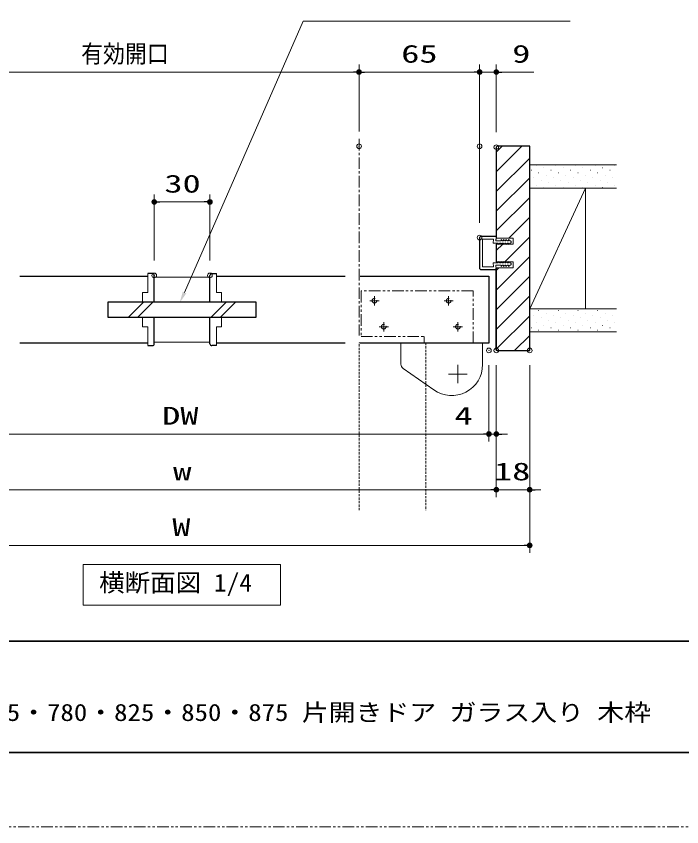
# Model space of a CAD drawing. Units: millimetres, scale not verified. Extents: x -1306 to 1306, y -607 to 607.
# Drawn here: x -695.2 to -336.3, y -594 to -157.4 of the extents above; entities that cross this region are included whole.
import ezdxf
from ezdxf.enums import TextEntityAlignment as Align

# ---------------------------------------------------------------- set-up
doc = ezdxf.new("R2010")
doc.units = ezdxf.units.MM
doc.header["$LTSCALE"] = 5
doc.header["$PDMODE"] = 32
doc.header["$PDSIZE"] = 2.5
for name, pattern in [('USER1', [2.5, 1.25, -0.25, 0.25, -0.25, 0.25, -0.25]), ('USER2', [0.375, 0.25, -0.125]), ('USER3', [2, 1.25, -0.25, 0.25, -0.25])]:
    doc.linetypes.add(name, pattern=pattern)
for name, color, linetype, lineweight in [('0-1_線(白)', 7, 'Continuous', 30), ('0-2_線(水)', 4, 'Continuous', 9), ('0-3_線(黄)', 2, 'Continuous', 15), ('0-6_寸法線', 3, 'Continuous', 13), ('0-7_0', 3, 'Continuous', 25), ('0-8_DEFPOINTS', 7, 'Continuous', 5), ('0-9_点線(黄)', 2, 'USER2', 15), ('0-A_ハッチング', 6, 'Continuous', 9), ('0-B_中心線', 3, 'USER3', 9), ('0-C_陰線', 1, 'USER1', 9), ('0-D_図面枠', 7, 'Continuous', 35)]:
    doc.layers.add(name, color=color, linetype=linetype, lineweight=lineweight)
doc.styles.add('ＭＳ ゴシック', font='')
doc.styles.get('ＭＳ ゴシック').set_extended_font_data('MS Gothic')

# ---------------------------------------------------------------- blocks, each defined once
blk = doc.blocks.new('_DOT')
at = {"layer": '0-7_0'}
blk.add_line((-2.5, 0), (-5, 0), dxfattribs=at)
for points in [[(0, 0), (-2.5, 0), (-2.48, 0.313)], [(0, 0), (-2.48, -0.313), (-2.5, 0)], [(0, 0), (-2.48, 0.313), (-2.421, 0.622)], [(0, 0), (-2.421, -0.622), (-2.48, -0.313)], [(0, 0), (-2.421, 0.622), (-2.324, 0.92)], [(0, 0), (-2.324, -0.92), (-2.421, -0.622)], [(0, 0), (-2.324, 0.92), (-2.191, 1.204)], [(0, 0), (-2.191, -1.204), (-2.324, -0.92)], [(0, 0), (-2.191, 1.204), (-2.023, 1.469)], [(0, 0), (-2.023, -1.469), (-2.191, -1.204)], [(0, 0), (-2.023, 1.469), (-1.822, 1.711)], [(0, 0), (-1.822, -1.711), (-2.023, -1.469)], [(0, 0), (-1.822, 1.711), (-1.594, 1.926)], [(0, 0), (-1.594, -1.926), (-1.822, -1.711)], [(0, 0), (-1.594, 1.926), (-1.34, 2.111)], [(0, 0), (-1.34, -2.111), (-1.594, -1.926)], [(0, 0), (-1.34, 2.111), (-1.064, 2.262)], [(0, 0), (-1.064, -2.262), (-1.34, -2.111)], [(0, 0), (-1.064, 2.262), (-0.773, 2.378)], [(0, 0), (-0.773, -2.378), (-1.064, -2.262)], [(0, 0), (-0.773, 2.378), (-0.468, 2.456)], [(0, 0), (-0.468, -2.456), (-0.773, -2.378)], [(0, 0), (-0.468, 2.456), (-0.157, 2.495)], [(0, 0), (-0.157, -2.495), (-0.468, -2.456)], [(0, 0), (-0.157, 2.495), (0.157, 2.495)], [(0, 0), (0.157, -2.495), (-0.157, -2.495)], [(0, 0), (0.157, 2.495), (0.468, 2.456)], [(0, 0), (0.468, 2.456), (0.773, 2.378)], [(0, 0), (0.773, 2.378), (1.064, 2.262)], [(0, 0), (1.064, 2.262), (1.34, 2.111)], [(0, 0), (1.34, 2.111), (1.594, 1.926)], [(0, 0), (1.594, 1.926), (1.822, 1.711)], [(0, 0), (1.822, 1.711), (2.023, 1.469)], [(0, 0), (2.023, 1.469), (2.191, 1.204)], [(0, 0), (2.191, 1.204), (2.324, 0.92)], [(0, 0), (2.324, 0.92), (2.421, 0.622)], [(0, 0), (2.421, 0.622), (2.48, 0.313)], [(0, 0), (2.48, 0.313), (2.5, 0)], [(0, 0), (0.468, -2.456), (0.157, -2.495)], [(0, 0), (0.773, -2.378), (0.468, -2.456)], [(0, 0), (1.064, -2.262), (0.773, -2.378)], [(0, 0), (1.34, -2.111), (1.064, -2.262)], [(0, 0), (1.594, -1.926), (1.34, -2.111)], [(0, 0), (1.822, -1.711), (1.594, -1.926)], [(0, 0), (2.023, -1.469), (1.822, -1.711)], [(0, 0), (2.191, -1.204), (2.023, -1.469)], [(0, 0), (2.324, -0.92), (2.191, -1.204)], [(0, 0), (2.421, -0.622), (2.324, -0.92)], [(0, 0), (2.48, -0.313), (2.421, -0.622)], [(0, 0), (2.5, 0), (2.48, -0.313)]]:
    blk.add_solid(points, dxfattribs=at)

msp = doc.modelspace()

# ---------------------------------------------------------------- linework, layer by layer
at = {"layer": '0-1_線(白)'}
for p, q in [((-435.82, -227.423), (-436.32, -227.923)), ((-436.32, -227.923), (-436.32, -276.923)), ((-418.32, -227.423), (-435.82, -227.423)), ((-418.32, -337.423), (-418.32, -227.423)), ((-436.32, -280.123), (-436.32, -289.723)), ((-621.769, -296.023), (-624.269, -296.023)), ((-589.769, -296.023), (-587.269, -296.023)), ((-436.32, -336.923), (-436.32, -292.923)), ((-436.32, -292.923), (-436.32, -336.923)), ((-693.294, -297.423), (-624.269, -297.423)), ((-620.769, -311.423), (-620.769, -297.023)), ((-590.769, -311.423), (-590.769, -297.023)), ((-587.269, -297.423), (-517.794, -297.423)), ((-509.794, -297.423), (-440.32, -297.423)), ((-440.32, -297.423), (-440.32, -333.423)), ((-620.769, -333.823), (-620.769, -319.423)), ((-590.769, -333.823), (-590.769, -319.423)), ((-624.269, -333.423), (-693.294, -333.423)), ((-624.269, -334.823), (-621.769, -334.823)), ((-587.269, -334.823), (-589.769, -334.823)), ((-517.794, -333.423), (-587.269, -333.423)), ((-440.32, -333.423), (-509.794, -333.423)), ((-436.32, -336.923), (-435.82, -337.423)), ((-435.82, -337.423), (-418.32, -337.423))]:
    msp.add_line(p, q, dxfattribs=at)
msp.add_lwpolyline([(-645.769, -311.423), (-645.769, -319.423), (-565.769, -319.423), (-565.769, -311.423)], close=True, dxfattribs=at)
for centre, start, end in [((-621.769, -297.023), 0, 90), ((-589.769, -297.023), 90, 180), ((-621.769, -333.823), 270, 0), ((-589.769, -333.823), 180, 270)]:
    msp.add_arc(centre, 1, start, end, dxfattribs=at)
at = {"layer": '0-2_線(水)'}
for p, q in [((-624.269, -296.023), (-624.269, -306.173)), ((-587.269, -296.023), (-587.269, -306.173)), ((-620.769, -297.923), (-590.769, -297.923)), ((-627.069, -306.173), (-627.069, -311.423)), ((-627.069, -306.173), (-624.269, -306.173)), ((-584.469, -306.173), (-587.269, -306.173)), ((-584.469, -306.173), (-584.469, -311.423)), ((-634.584, -319.423), (-626.584, -311.423)), ((-629.584, -319.423), (-621.584, -311.423)), ((-590.038, -319.423), (-582.038, -311.423)), ((-585.038, -319.423), (-577.038, -311.423)), ((-627.069, -319.423), (-627.069, -324.673)), ((-584.469, -319.423), (-584.469, -324.673)), ((-627.069, -324.673), (-624.269, -324.673)), ((-624.269, -324.673), (-624.269, -334.823)), ((-587.269, -324.673), (-587.269, -334.823)), ((-584.469, -324.673), (-587.269, -324.673)), ((-620.769, -332.923), (-590.769, -332.923)), ((-487.731, -344.869), (-487.731, -333.423)), ((-443.731, -333.423), (-443.731, -345.057)), ((-486.595, -347.053), (-469.961, -358.706)), ((-457.12, -345.123), (-457.12, -355.123)), ((-452.12, -350.123), (-462.12, -350.123))]:
    msp.add_line(p, q, dxfattribs=at)
for centre, radius, start, end in [((-485.064, -344.869), 2.667, 180, 234.98435), ((-460.398, -345.057), 16.667, 234.98435, 0)]:
    msp.add_arc(centre, radius, start, end, dxfattribs=at)
at = {"layer": '0-3_線(黄)'}
for p, q in [((-371.464, -237.423), (-418.32, -237.423)), ((-371.464, -249.923), (-418.32, -249.923)), ((-388.32, -249.923), (-418.32, -314.923)), ((-388.32, -249.923), (-388.319, -314.923)), ((-371.464, -314.923), (-418.32, -314.923)), ((-371.464, -327.423), (-418.32, -327.423))]:
    msp.add_line(p, q, dxfattribs=at)
msp.add_lwpolyline([(-659.035, -452.795), (-552.657, -452.795), (-552.657, -474.63), (-659.035, -474.63)], close=True, dxfattribs=at)
at = {"layer": '0-6_寸法線'}
for p, q in [((-762.319, -187.446), (-513.32, -187.446)), ((-510.32, -219.423), (-510.32, -183.446)), ((-510.32, -219.423), (-510.32, -183.446)), ((-507.32, -187.446), (-448.32, -187.446)), ((-448.32, -187.446), (-451.32, -187.446)), ((-445.32, -219.423), (-445.32, -183.446)), ((-445.32, -268.623), (-445.32, -183.446)), ((-445.32, -187.446), (-436.32, -187.446)), ((-436.32, -219.923), (-436.32, -183.446)), ((-433.32, -187.446), (-416.129, -187.446)), ((-620.769, -289.023), (-620.769, -253.423)), ((-617.769, -257.423), (-593.769, -257.423)), ((-590.769, -289.023), (-590.769, -253.423)), ((-445.32, -293.223), (-445.32, -276.623)), ((-445.17, -293.223), (-445.17, -276.623)), ((-436.619, -275.923), (-444.62, -275.923)), ((-436.619, -276.073), (-444.62, -276.073)), ((-437.868, -277.423), (-443.82, -277.423)), ((-438.03, -279.623), (-437.868, -277.423)), ((-436.626, -278.323), (-436.47, -276.229)), ((-433.708, -278.323), (-436.625, -278.323)), ((-436.379, -277.725), (-436.32, -276.235)), ((-436.32, -276.923), (-427.32, -276.923)), ((-433.708, -277.573), (-433.708, -278.323)), ((-432.908, -278.323), (-433.708, -277.573)), ((-432.408, -278.323), (-432.908, -278.323)), ((-432.408, -277.573), (-432.408, -278.323)), ((-431.608, -278.323), (-432.408, -277.573)), ((-431.108, -278.323), (-431.608, -278.323)), ((-430.308, -278.323), (-431.108, -277.573)), ((-431.108, -277.573), (-431.108, -278.323)), ((-429.808, -278.323), (-430.308, -278.323)), ((-429.808, -277.573), (-429.808, -278.323)), ((-428.32, -278.673), (-429.808, -277.573)), ((-428.32, -279.273), (-429.808, -280.373)), ((-428.32, -279.273), (-428.32, -278.673)), ((-427.32, -276.923), (-427.32, -280.123)), ((-435.312, -279.623), (-438.035, -279.623)), ((-427.32, -280.123), (-436.32, -280.123)), ((-435.312, -280.278), (-434.495, -279.623)), ((-435.312, -279.631), (-435.312, -280.278)), ((-433.708, -279.623), (-434.495, -279.623)), ((-433.708, -280.373), (-433.708, -279.623)), ((-432.908, -279.623), (-433.708, -280.373)), ((-432.408, -279.623), (-432.908, -279.623)), ((-432.408, -280.373), (-432.408, -279.623)), ((-431.608, -279.623), (-432.408, -280.373)), ((-431.108, -279.623), (-431.608, -279.623)), ((-431.108, -280.373), (-431.108, -279.623)), ((-430.308, -279.623), (-431.108, -280.373)), ((-429.808, -279.623), (-430.308, -279.623)), ((-429.808, -280.373), (-429.808, -279.623)), ((-435.312, -290.223), (-438.035, -290.223)), ((-438.035, -290.223), (-437.868, -292.423)), ((-436.625, -291.523), (-436.47, -293.617)), ((-433.708, -291.523), (-436.625, -291.523)), ((-435.312, -289.569), (-434.495, -290.223)), ((-435.312, -290.216), (-435.312, -289.569)), ((-433.708, -290.223), (-434.495, -290.223)), ((-433.708, -289.473), (-433.708, -290.223)), ((-432.908, -290.223), (-433.708, -289.473)), ((-433.708, -292.273), (-433.708, -291.523)), ((-432.908, -291.523), (-433.708, -292.273)), ((-432.408, -290.223), (-432.908, -290.223)), ((-432.408, -291.523), (-432.908, -291.523)), ((-432.408, -289.473), (-432.408, -290.223)), ((-431.608, -290.223), (-432.408, -289.473)), ((-432.408, -292.273), (-432.408, -291.523)), ((-431.608, -291.523), (-432.408, -292.273)), ((-431.108, -290.223), (-431.608, -290.223)), ((-431.108, -291.523), (-431.608, -291.523)), ((-431.108, -289.473), (-431.108, -290.223)), ((-430.308, -290.223), (-431.108, -289.473)), ((-430.308, -291.523), (-431.108, -292.273)), ((-431.108, -292.273), (-431.108, -291.523)), ((-429.808, -290.223), (-430.308, -290.223)), ((-429.808, -291.523), (-430.308, -291.523)), ((-429.808, -289.473), (-429.808, -290.223)), ((-428.32, -290.573), (-429.808, -289.473)), ((-428.32, -291.173), (-429.808, -292.273)), ((-429.808, -292.273), (-429.808, -291.523)), ((-428.32, -290.573), (-428.32, -291.173)), ((-436.619, -293.773), (-444.62, -293.773)), ((-436.619, -293.923), (-444.62, -293.923)), ((-436.379, -292.921), (-436.32, -293.611)), ((-440.32, -345.423), (-440.32, -386.423)), ((-440.32, -345.423), (-440.32, -386.423)), ((-436.32, -345.423), (-436.32, -416.423)), ((-436.32, -345.423), (-436.32, -416.423)), ((-436.32, -345.423), (-436.32, -386.423)), ((-418.32, -345.423), (-418.32, -416.423)), ((-418.32, -345.423), (-418.32, -446.423)), ((-767.319, -382.423), (-443.32, -382.423)), ((-443.32, -382.423), (-461.463, -382.423)), ((-436.32, -382.423), (-440.32, -382.423)), ((-433.32, -382.423), (-430.32, -382.423)), ((-771.319, -412.423), (-439.32, -412.423)), ((-439.32, -412.423), (-442.32, -412.423)), ((-436.32, -412.423), (-418.32, -412.423)), ((-415.32, -412.423), (-412.32, -412.423)), ((-789.319, -442.423), (-421.32, -442.423))]:
    msp.add_line(p, q, dxfattribs=at)
for points in [[(-396.468, -160.04), (-540.482, -160.04), (-604.441, -306.253)], [(-437.868, -292.423), (-443.82, -292.423), (-443.82, -277.423)], [(-436.32, -289.723), (-427.32, -289.723), (-427.32, -292.923), (-436.32, -292.923)]]:
    msp.add_lwpolyline(points, dxfattribs=at)
for centre, radius, start, end in [((-444.62, -276.623), 0.7, 90, 180), ((-444.62, -276.623), 0.55, 90, 180), ((-436.619, -276.223), 0.3, 357.72528, 90), ((-436.619, -276.223), 0.15, 357.72528, 90), ((-444.62, -293.223), 0.7, 180, 270), ((-444.62, -293.223), 0.55, 180, 270), ((-436.619, -293.623), 0.3, 270, 2.27472), ((-436.619, -293.623), 0.15, 270, 2.27472)]:
    msp.add_arc(centre, radius, start, end, dxfattribs=at)
msp.add_solid([(-607.03, -311.666), (-605.381, -305.804), (-603.501, -306.703)], dxfattribs=at)
at = {"layer": '0-8_DEFPOINTS'}
for p in [(-510.32, -187.446), (-445.32, -187.446), (-510.32, -227.423), (-445.32, -227.423), (-436.32, -227.923), (-590.769, -257.423), (-445.32, -276.623), (-620.769, -297.023), (-590.769, -297.023), (-440.32, -337.423), (-436.32, -337.423), (-418.32, -337.423), (-440.32, -382.423), (-436.32, -382.423), (-436.32, -412.423), (-418.32, -412.423), (-418.32, -442.423)]:
    msp.add_point(p, dxfattribs=at)
at = {"layer": '0-9_点線(黄)'}
for p, q in [((-510.32, -333.323), (-474.32, -333.323)), ((-510.32, -423.496), (-510.32, -333.323)), ((-474.32, -333.323), (-474.32, -423.496))]:
    msp.add_line(p, q, dxfattribs=at)
at = {"layer": '0-A_ハッチング'}
for p, q in [((-436.32, -230.625), (-433.118, -227.423)), ((-436.32, -241.231), (-422.512, -227.423)), ((-436.32, -251.838), (-418.32, -233.838)), ((-414.825, -237.719), (-414.775, -237.719)), ((-410.847, -239.044), (-410.797, -239.044)), ((-404.218, -237.719), (-404.168, -237.719)), ((-400.241, -239.044), (-400.191, -239.044)), ((-393.612, -237.719), (-393.562, -237.719)), ((-389.634, -239.044), (-389.584, -239.044)), ((-383.005, -237.719), (-382.955, -237.719)), ((-379.028, -239.044), (-378.978, -239.044)), ((-372.398, -237.719), (-372.348, -237.719)), ((-436.32, -262.444), (-418.32, -244.444)), ((-417.476, -240.37), (-417.426, -240.37)), ((-416.151, -244.348), (-416.101, -244.348)), ((-413.499, -241.696), (-413.449, -241.696)), ((-409.522, -243.022), (-409.472, -243.022)), ((-406.87, -240.37), (-406.82, -240.37)), ((-405.544, -244.348), (-405.494, -244.348)), ((-402.892, -241.696), (-402.842, -241.696)), ((-398.915, -243.022), (-398.865, -243.022)), ((-396.263, -240.37), (-396.213, -240.37)), ((-394.937, -244.348), (-394.887, -244.348)), ((-392.286, -241.696), (-392.236, -241.696)), ((-388.308, -243.022), (-388.258, -243.022)), ((-385.657, -240.37), (-385.607, -240.37)), ((-384.331, -244.348), (-384.281, -244.348)), ((-381.679, -241.696), (-381.629, -241.696)), ((-377.702, -243.022), (-377.652, -243.022)), ((-375.05, -240.37), (-375, -240.37)), ((-373.724, -244.348), (-373.674, -244.348)), ((-414.825, -248.325), (-414.775, -248.325)), ((-412.173, -245.673), (-412.123, -245.673)), ((-408.196, -246.999), (-408.146, -246.999)), ((-404.218, -248.325), (-404.168, -248.325)), ((-401.567, -245.673), (-401.517, -245.673)), ((-397.589, -246.999), (-397.539, -246.999)), ((-393.612, -248.325), (-393.562, -248.325)), ((-390.96, -245.673), (-390.91, -245.673)), ((-386.982, -246.999), (-386.932, -246.999)), ((-383.005, -248.325), (-382.955, -248.325)), ((-380.353, -245.673), (-380.303, -245.673)), ((-376.376, -246.999), (-376.326, -246.999)), ((-372.398, -248.325), (-372.348, -248.325)), ((-410.847, -249.651), (-410.797, -249.651)), ((-400.241, -249.651), (-400.191, -249.651)), ((-389.634, -249.651), (-389.584, -249.651)), ((-379.028, -249.651), (-378.978, -249.651)), ((-436.32, -273.051), (-418.32, -255.051)), ((-429.585, -276.923), (-418.32, -265.658)), ((-431.779, -289.723), (-418.32, -276.264)), ((-436.32, -283.658), (-432.785, -280.123)), ((-436.32, -304.871), (-418.32, -286.871)), ((-436.32, -294.264), (-434.979, -292.923)), ((-436.32, -315.477), (-418.32, -297.477)), ((-436.32, -326.084), (-418.32, -308.084)), ((-436.32, -336.691), (-418.32, -318.691)), ((-416.151, -318.594), (-416.101, -318.594)), ((-413.499, -315.942), (-413.449, -315.942)), ((-409.522, -317.268), (-409.472, -317.268)), ((-405.544, -318.594), (-405.494, -318.594)), ((-402.892, -315.942), (-402.842, -315.942)), ((-398.915, -317.268), (-398.865, -317.268)), ((-394.937, -318.594), (-394.887, -318.594)), ((-392.286, -315.942), (-392.236, -315.942)), ((-388.308, -317.268), (-388.258, -317.268)), ((-384.331, -318.594), (-384.281, -318.594)), ((-381.679, -315.942), (-381.629, -315.942)), ((-377.702, -317.268), (-377.652, -317.268)), ((-373.724, -318.594), (-373.674, -318.594)), ((-414.825, -322.571), (-414.775, -322.571)), ((-412.173, -319.92), (-412.123, -319.92)), ((-408.196, -321.246), (-408.146, -321.246)), ((-404.218, -322.571), (-404.168, -322.571)), ((-401.567, -319.92), (-401.517, -319.92)), ((-397.589, -321.246), (-397.539, -321.246)), ((-393.612, -322.571), (-393.562, -322.571)), ((-390.96, -319.92), (-390.91, -319.92)), ((-386.982, -321.246), (-386.932, -321.246)), ((-383.005, -322.571), (-382.955, -322.571)), ((-380.353, -319.92), (-380.303, -319.92)), ((-376.376, -321.246), (-376.326, -321.246)), ((-372.398, -322.571), (-372.348, -322.571)), ((-417.476, -325.223), (-417.426, -325.223)), ((-413.499, -326.549), (-413.449, -326.549)), ((-410.847, -323.897), (-410.797, -323.897)), ((-406.87, -325.223), (-406.82, -325.223)), ((-402.892, -326.549), (-402.842, -326.549)), ((-400.241, -323.897), (-400.191, -323.897)), ((-396.263, -325.223), (-396.213, -325.223)), ((-392.286, -326.549), (-392.236, -326.549)), ((-389.634, -323.897), (-389.584, -323.897)), ((-385.657, -325.223), (-385.607, -325.223)), ((-381.679, -326.549), (-381.629, -326.549)), ((-379.028, -323.897), (-378.978, -323.897)), ((-375.05, -325.223), (-375, -325.223)), ((-426.446, -337.423), (-418.32, -329.297))]:
    msp.add_line(p, q, dxfattribs=at)
at = {"layer": '0-B_中心線'}
msp.add_line((-510.32, -223.423), (-510.32, -329.323), dxfattribs=at)
at = {"layer": '0-C_陰線'}
for p, q in [((-502.02, -313.123), (-502.02, -308.123)), ((-462.02, -313.123), (-462.02, -308.123)), ((-504.52, -310.623), (-499.52, -310.623)), ((-464.52, -310.623), (-459.52, -310.623)), ((-497.02, -327.123), (-497.02, -322.123)), ((-457.02, -327.123), (-457.02, -322.123)), ((-499.52, -324.623), (-494.52, -324.623)), ((-459.52, -324.623), (-454.52, -324.623))]:
    msp.add_line(p, q, dxfattribs=at)
at = {"layer": '0-C_陰線', "color": 4}
msp.add_line((387.036, -594), (-1292.964, -594), dxfattribs=at)
at = {"layer": '0-C_陰線'}
msp.add_lwpolyline([(-448.77, -333.423), (-448.77, -305.373), (-509.27, -305.373), (-509.27, -329.873), (-475.27, -329.873), (-475.27, -333.423)], dxfattribs=at)
for centre in [(-502.02, -310.623), (-462.02, -310.623), (-497.02, -324.623), (-457.02, -324.623)]:
    msp.add_circle(centre, 1.25, dxfattribs=at)
at = {"layer": '0-D_図面枠'}
msp.add_line((-1252.964, -494), (347.036, -494), dxfattribs=at)
msp.add_lwpolyline([(-1252.964, -554), (347.036, -554), (347.036, 554), (-1252.964, 554)], close=True, dxfattribs=at)

# ---------------------------------------------------------------- block references
at = {"layer": '0-6_寸法線', "xscale": 0.6, "yscale": 0.6}
for p in [(-510.32, -187.446), (-445.32, -187.446), (-445.32, -187.446), (-590.769, -257.423), (-440.32, -382.423), (-440.32, -382.423), (-436.32, -412.423), (-436.32, -412.423), (-418.32, -442.423)]:
    msp.add_blockref('_DOT', p, dxfattribs=at)
at = {"layer": '0-6_寸法線', "xscale": 0.6, "yscale": 0.6, "rotation": 180}
for p in [(-510.32, -187.446), (-436.32, -187.446), (-620.769, -257.423), (-436.32, -382.423), (-418.32, -412.423)]:
    msp.add_blockref('_DOT', p, dxfattribs=at)

# ---------------------------------------------------------------- texts
at = {"layer": '0-3_線(黄)', "style": 'ＭＳ ゴシック', "width": 1.05}
msp.add_text('横断面図 1/4', height=9.604, dxfattribs=at).set_placement((-650.48, -470.173), align=Align.BOTTOM_LEFT)
at = {"layer": '0-6_寸法線', "style": 'ＭＳ ゴシック'}
for s, height, width, p in [('有効開口', 9.621, 0.9, (-660.183, -185.296)), ('65', 9.604, 1.5, (-487.582, -185.296)), ('9', 9.604, 1.5, (-427.748, -185.296)), ('30', 9.604, 1.5, (-615.293, -255.274)), ('DW', 9.604, 1.5, (-616.51, -380.274)), ('4', 9.604, 1.5, (-458.891, -380.274)), ('w', 9.604, 1.5, (-610.558, -410.274)), ('18', 9.604, 1.5, (-437.558, -410.274)), ('W', 9.604, 1.5, (-611.034, -440.274))]:
    msp.add_text(s, height=height, dxfattribs=dict(at, width=width)).set_placement(p, align=Align.BOTTOM_LEFT)
at = {"layer": '0-D_図面枠', "style": 'ＭＳ ゴシック', "width": 1.15}
msp.add_text('CFP H2100・2400 W735・755・780・825・850・875 片開きドア ガラス入り 木枠', height=9.236, dxfattribs=at).set_placement((-873.76, -539.776), align=Align.BOTTOM_LEFT)

doc.saveas('drawing.dxf')
